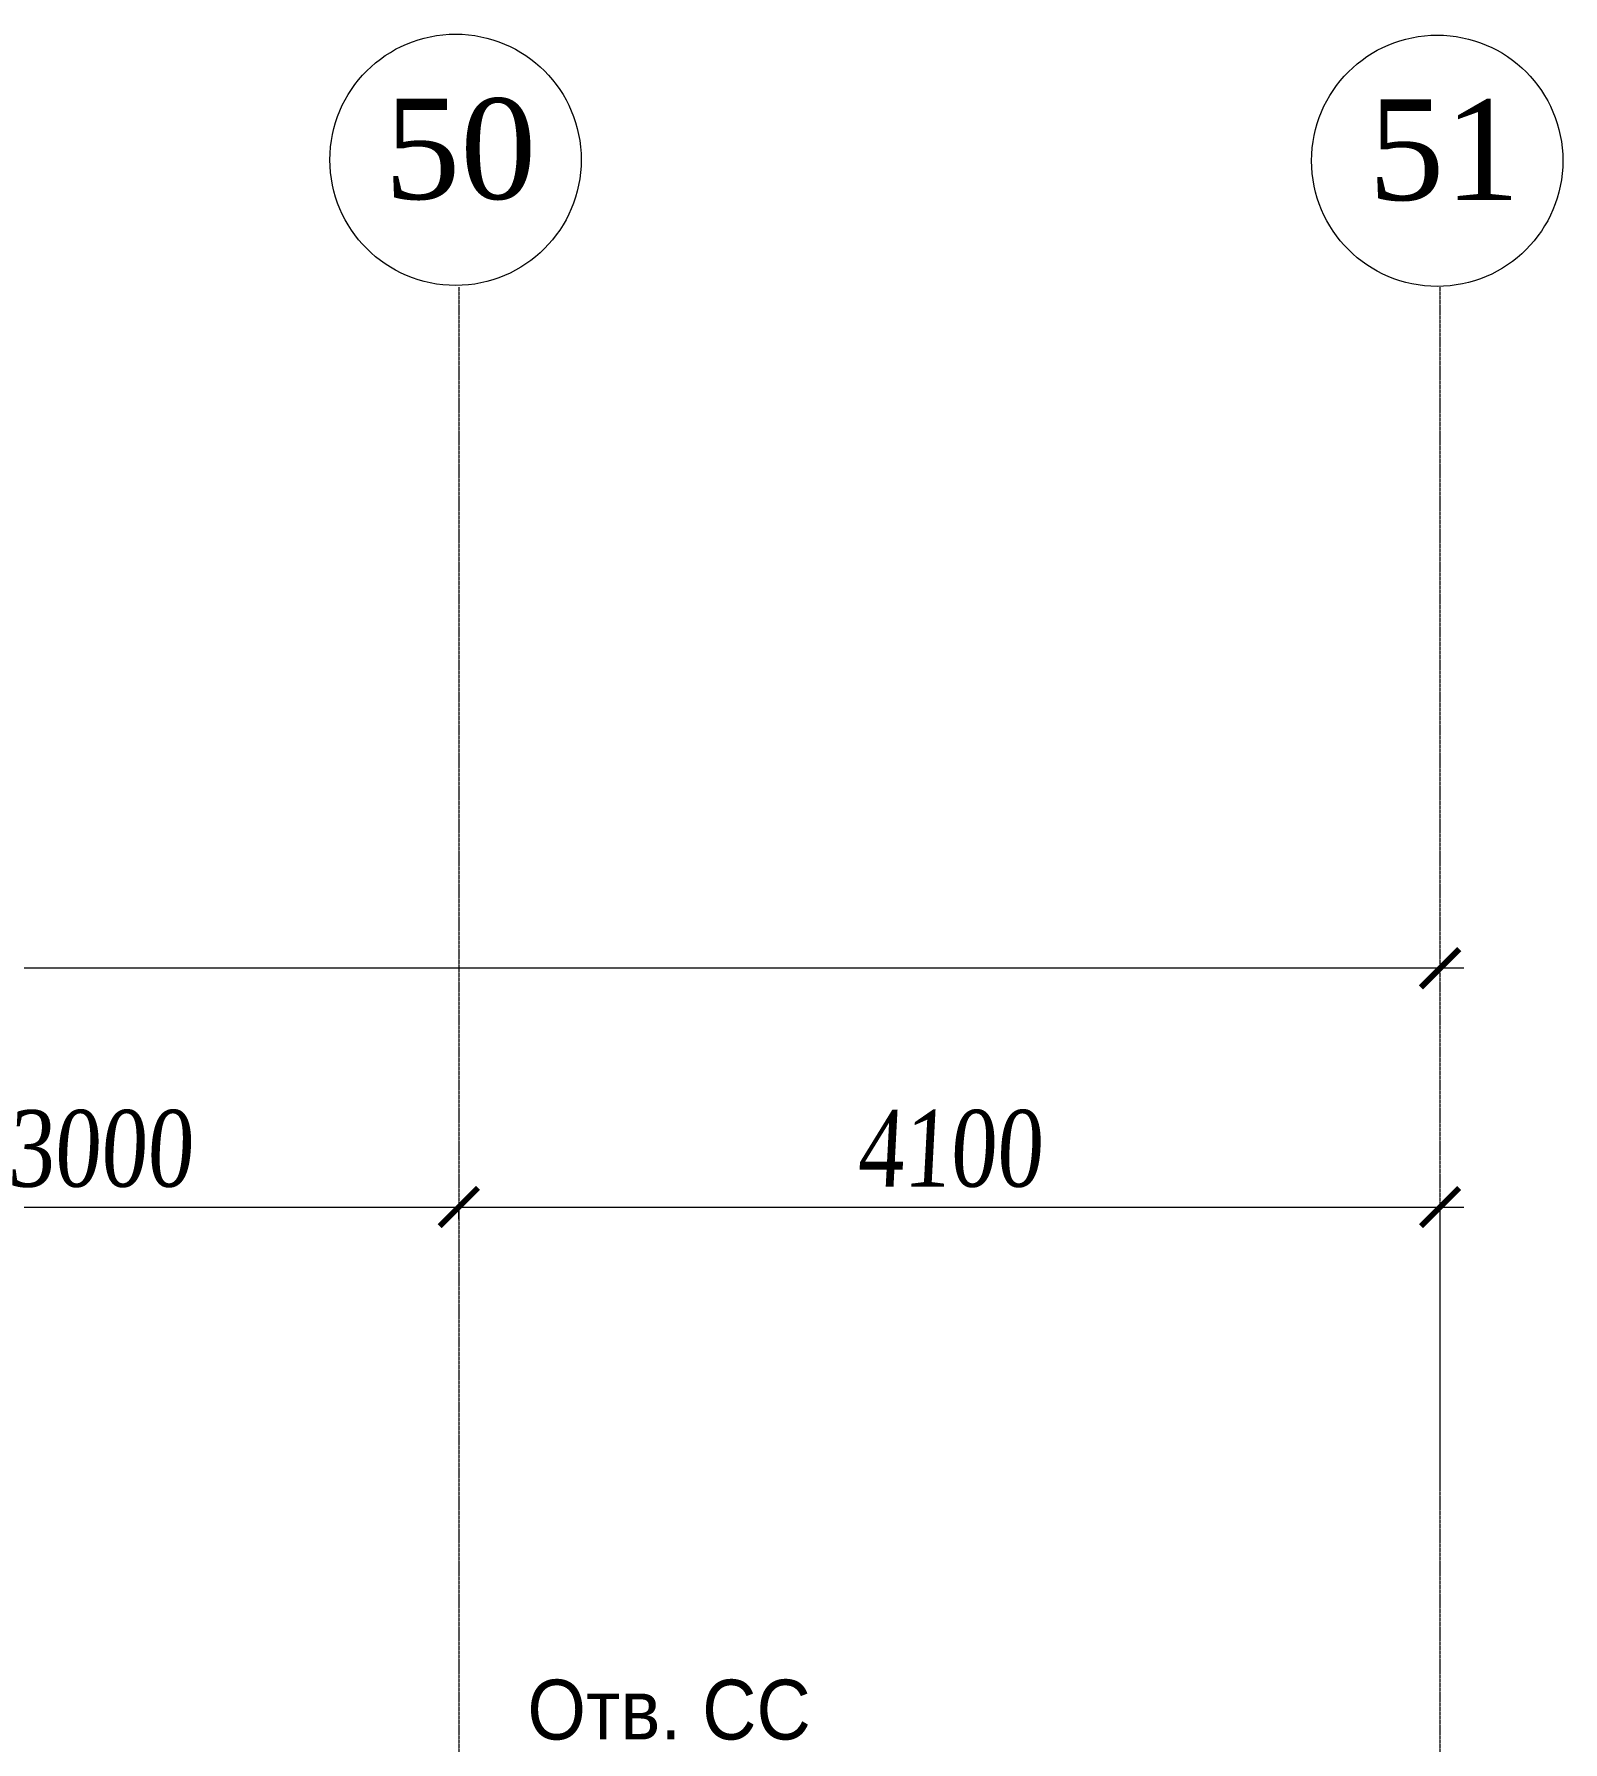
# Model space of a CAD drawing. Header units: inches. Extents: x -407541 to 6688123, y -998590 to 1205599.
# Drawn here: x 174629 to 181017, y 272658 to 279794 of the extents above; entities that cross this region are included whole.
import ezdxf

# ---------------------------------------------------------------- set-up
doc = ezdxf.new("R2010")
doc.units = ezdxf.units.IN
doc.header["$MEASUREMENT"] = 0
doc.linetypes.add('ACAD_ISO04W100', pattern=[30, 24, -3, 0, -3])
for name, color, linetype, lineweight in [('осевые о', 23, 'Continuous', 15), ('Осевые размеры', 172, 'Continuous', 5), ('Оси', 254, 'ACAD_ISO04W100', 5), ('текст СС', 32, 'Continuous', 15)]:
    doc.layers.add(name, color=color, linetype=linetype, lineweight=lineweight)
doc.styles.get("Standard").update_dxf_attribs({"font": 'arial.ttf'})
doc.styles.add('style1', font='arial.ttf', dxfattribs={"width": 0.9, "height": 500})
doc.styles.add('STYLE2', font='times.ttf', dxfattribs={"width": 0.8, "oblique": 3})
doc.dimstyles.new('M -100(m)', dxfattribs={"dimtxt": 320, "dimasz": 160, "dimexe": 0, "dimexo": 0, "dimgap": 80, "dimtad": 1, "dimdec": 0, "dimrnd": 5, "dimtxsty": 'STYLE2', "dimblk": 'ARCHTICK', "dimcen": 50, "dimdle": 100, "dimclrd": 256, "dimclre": 256, "dimclrt": 256, "dimadec": 0, "dimazin": 0, "dimtfac": 1, "dimtdec": 0, "dimtmove": 1, "dimatfit": 3, "dimldrblk": 'DOT', "dimfxl": 1, "dimlwd": -1, "dimlwe": 5, "dimarcsym": 0})

# ---------------------------------------------------------------- blocks, each defined once
blk = doc.blocks.new('_ARCHTICK')
at = {"color": 0, "linetype": 'ByBlock', "const_width": 0.15}
blk.add_lwpolyline([(-0.5, -0.5), (0.5, 0.5)], dxfattribs=at)
blk = doc.blocks.new('*D330')
at = {"layer": 'Осевые размеры', "ltscale": 1e-07, "transparency": 16777216}
blk.add_line((173303.6, 274893.1), (176503.6, 274893.1), dxfattribs=at)
at = {"layer": 'Осевые размеры', "lineweight": 5, "ltscale": 1e-07, "transparency": 16777216}
for p, q in [((173403.6, 273886.2), (173403.6, 274893.1)), ((176403.6, 274841.8), (176403.6, 274893.1))]:
    blk.add_line(p, q, dxfattribs=at)
at = {"layer": 'Осевые размеры', "ltscale": 1e-07, "transparency": 16777216, "xscale": 160, "yscale": 160, "zscale": 160, "rotation": 180}
blk.add_blockref('_ARCHTICK', (173403.6, 274893.1), dxfattribs=at)
at = {"layer": 'Осевые размеры', "ltscale": 1e-07, "transparency": 16777216, "xscale": 160, "yscale": 160, "zscale": 160}
blk.add_blockref('_ARCHTICK', (176403.6, 274893.1), dxfattribs=at)
at = {"layer": 'Осевые размеры', "ltscale": 1e-07, "transparency": 16777216, "insert": (174903.6, 275135.9), "char_height": 320, "attachment_point": 5, "style": 'STYLE2'}
blk.add_mtext('3000', dxfattribs=at)
blk = doc.blocks.new('_Dot')
at = {"color": 0, "linetype": 'ByBlock', "lineweight": -2}
blk.add_line((-0.5, 0), (-1, 0), dxfattribs=at)
at = {"color": 0, "linetype": 'ByBlock', "const_width": 0.5}
blk.add_lwpolyline([(-0.25, 0, 1), (0.25, 0, 1)], format="xyb", close=True, dxfattribs=at)
blk = doc.blocks.new('*D331')
at = {"layer": 'Осевые размеры', "ltscale": 1e-07, "transparency": 16777216}
blk.add_line((176303.6, 274893.1), (180603.6, 274893.1), dxfattribs=at)
at = {"layer": 'Осевые размеры', "lineweight": 5, "ltscale": 1e-07, "transparency": 16777216}
for p, q in [((176403.6, 274841.8), (176403.6, 274893.1)), ((180503.6, 273714.2), (180503.6, 274893.1))]:
    blk.add_line(p, q, dxfattribs=at)
at = {"layer": 'Осевые размеры', "ltscale": 1e-07, "transparency": 16777216, "xscale": 160, "yscale": 160, "zscale": 160, "rotation": 180}
blk.add_blockref('_ARCHTICK', (176403.6, 274893.1), dxfattribs=at)
at = {"layer": 'Осевые размеры', "ltscale": 1e-07, "transparency": 16777216, "xscale": 160, "yscale": 160, "zscale": 160}
blk.add_blockref('_ARCHTICK', (180503.6, 274893.1), dxfattribs=at)
at = {"layer": 'Осевые размеры', "ltscale": 1e-07, "transparency": 16777216, "insert": (178453.6, 275135.9), "char_height": 320, "attachment_point": 5, "style": 'STYLE2'}
blk.add_mtext('4100', dxfattribs=at)
blk = doc.blocks.new('*D300')
at = {"layer": 'Осевые размеры', "ltscale": 1e-07, "transparency": 16777216}
blk.add_line((180603.6, 275890.7), (13203.4, 275890.7), dxfattribs=at)
at = {"layer": 'Осевые размеры', "lineweight": 5, "ltscale": 1e-07, "transparency": 16777216}
blk.add_line((180503.6, 275889.2), (180503.6, 275890.7), dxfattribs=at)
at = {"layer": 'Осевые размеры', "ltscale": 1e-07, "transparency": 16777216, "xscale": 160, "yscale": 160, "zscale": 160, "rotation": 180}
blk.add_blockref('_ARCHTICK', (13303.4, 275890.7), dxfattribs=at)
at = {"layer": 'Осевые размеры', "ltscale": 1e-07, "transparency": 16777216, "xscale": 160, "yscale": 160, "zscale": 160}
blk.add_blockref('_ARCHTICK', (180503.6, 275890.7), dxfattribs=at)
at = {"layer": 'Осевые размеры', "ltscale": 1e-07, "transparency": 16777216, "insert": (96903.5, 276134), "char_height": 320, "attachment_point": 5, "style": 'STYLE2'}
blk.add_mtext('167200', dxfattribs=at)

msp = doc.modelspace()

# ---------------------------------------------------------------- linework, layer by layer
at = {"layer": 'осевые о'}
for centre in [(176389.9, 279268.8), (180491.7, 279264.7)]:
    msp.add_circle(centre, 525, dxfattribs=at)
at = {"layer": 'Оси', "ltscale": 0.3}
for p, q in [((176403.2, 278737.2), (176403.2, 186893.5)), ((180503.2, 278737.2), (180503.2, 246967.2))]:
    msp.add_line(p, q, dxfattribs=at)

# ---------------------------------------------------------------- texts
at = {"layer": 'осевые о', "char_height": 420, "width": 3713.237, "attachment_point": 1}
for s, insert in [('{\\fTimes New Roman|b0|i0|c204|p18;50}', (176092.7, 279524.9)), ('{\\fTimes New Roman|b0|i0|c204|p18;51}', (180204.4, 279520.8))]:
    msp.add_mtext(s, dxfattribs=dict(at, insert=insert))
at = {"layer": 'текст СС', "ltscale": 0.1, "insert": (177282.2, 272918.3), "char_height": 250, "width": 3183.667, "attachment_point": 2, "style": 'style1'}
msp.add_mtext('Отв. CC', dxfattribs=at)

# ---------------------------------------------------------------- dimensions: what is measured, and where the dimension line sits
at = {"layer": 'Осевые размеры', "ltscale": 1e-07}
for base, p1, p2, picture, middle in [((13303.4, 275890.7), (180503.6, 275889.2), (13303.4, 275890.7), '*D300', (96903.5, 276134)), ((176403.6, 274893.1), (173403.6, 273886.2), (176403.6, 274841.8), '*D330', (174903.6, 275135.9)), ((180503.6, 274893.1), (176403.6, 274841.8), (180503.6, 273714.2), '*D331', (178453.6, 275135.9))]:
    dim = msp.add_linear_dim(base=base, p1=p1, p2=p2, dimstyle='M -100(m)', dxfattribs=at)
    dim.commit()
    dim.dimension.update_dxf_attribs({"geometry": picture, "text_midpoint": middle})

doc.saveas('drawing.dxf')
